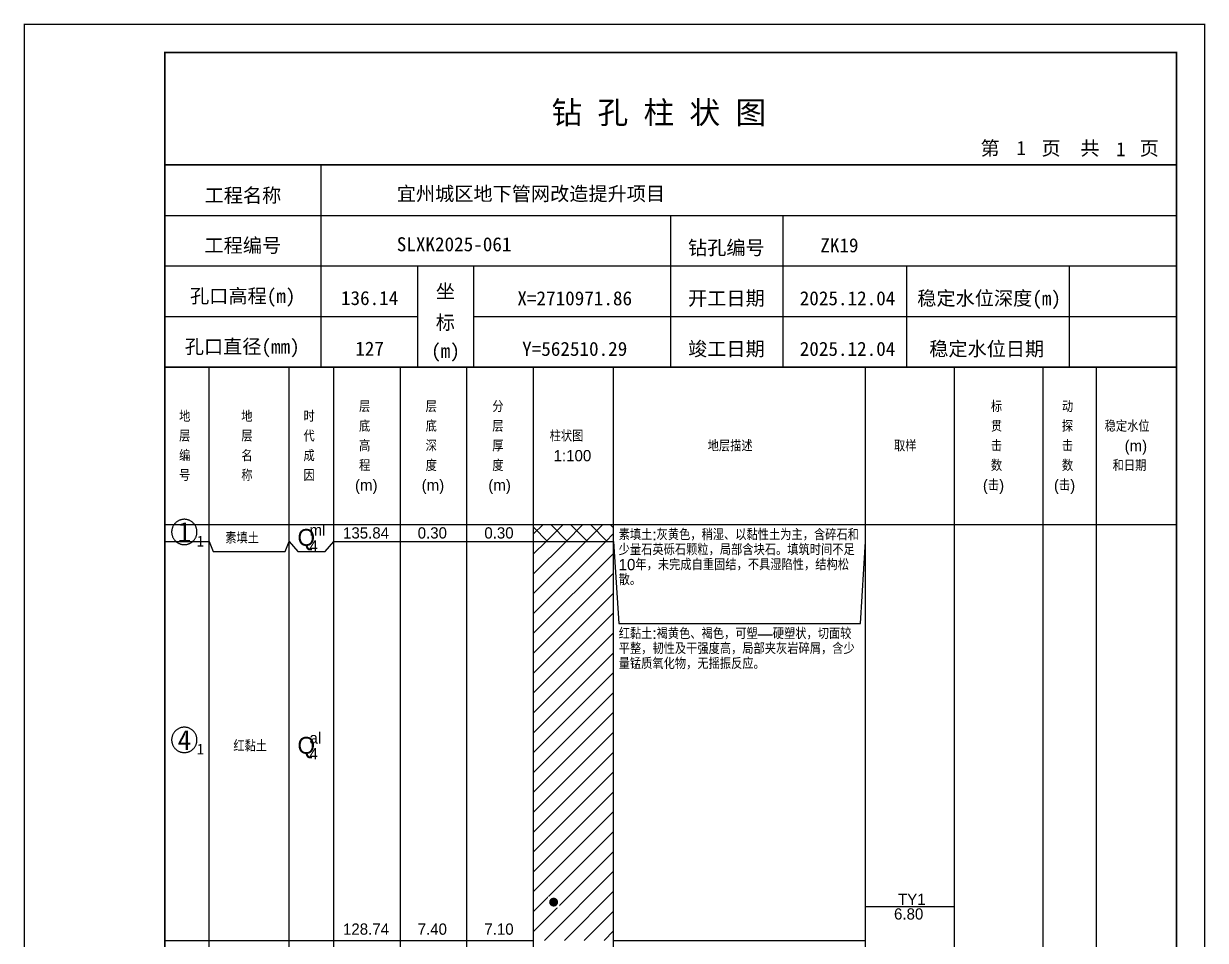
# Model space of a CAD drawing. Header units: millimetres. Extents: x 12489 to 89920, y 4630 to 4927.
# Drawn here: x 42409.3 to 42619.6, y 4763.7 to 4926.8 of the extents above; entities that cross this region are included whole.
import ezdxf
from ezdxf.enums import TextEntityAlignment as Align

# ---------------------------------------------------------------- set-up
doc = ezdxf.new("R2010")
doc.units = ezdxf.units.MM
doc.layers.add('GICAD_QUYANG', color=7, linetype='Continuous')
doc.layers.add('ZZT_TC', color=7, linetype='Continuous')
doc.styles.add('成果图图块', font='', dxfattribs={"height": 2.5})
doc.styles.add('成果图模板', font='')
doc.styles.add('成果图模板标题', font='simhei.ttf')
doc.styles.add('成果图表体', font='Comfont.shx', dxfattribs={"height": 2, "bigfont": 'Hztxt12a.shx'})
doc.styles.get('成果图图块').set_extended_font_data('FangSong_GB2312')
doc.styles.get('成果图模板').set_extended_font_data('FangSong_GB2312')

# ---------------------------------------------------------------- blocks, each defined once
blk = doc.blocks.new('DCBH-1-1-1241', base_point=(0.3, -0.11))
at = {"layer": 'ZZT_TC', "color": 7}
blk.add_polyline3d([(-0.19, 2.31, 0), (-0.3, 2.31, 0), (-0.41, 2.3, 0), (-0.52, 2.29, 0), (-0.63, 2.27, 0), (-0.73, 2.24, 0), (-0.84, 2.21, 0), (-0.95, 2.18, 0), (-1.05, 2.14, 0), (-1.15, 2.09, 0), (-1.25, 2.04, 0), (-1.35, 1.99, 0), (-1.44, 1.93, 0), (-1.53, 1.87, 0), (-1.62, 1.8, 0), (-1.7, 1.73, 0), (-1.78, 1.65, 0), (-1.86, 1.57, 0), (-1.93, 1.49, 0), (-2, 1.4, 0), (-2.06, 1.31, 0), (-2.12, 1.22, 0), (-2.17, 1.12, 0), (-2.22, 1.02, 0), (-2.27, 0.92, 0), (-2.31, 0.82, 0), (-2.34, 0.71, 0), (-2.37, 0.61, 0), (-2.4, 0.5, 0), (-2.41, 0.39, 0), (-2.43, 0.28, 0), (-2.44, 0.17, 0), (-2.44, 0.06, 0), (-2.44, -0.05, 0), (-2.43, -0.16, 0), (-2.41, -0.27, 0), (-2.4, -0.38, 0), (-2.37, -0.49, 0), (-2.34, -0.6, 0), (-2.31, -0.7, 0), (-2.27, -0.8, 0), (-2.22, -0.9, 0), (-2.17, -1, 0), (-2.12, -1.1, 0), (-2.06, -1.19, 0), (-2, -1.28, 0), (-1.93, -1.37, 0), (-1.86, -1.45, 0), (-1.78, -1.53, 0), (-1.7, -1.61, 0), (-1.62, -1.68, 0), (-1.53, -1.75, 0), (-1.44, -1.81, 0), (-1.35, -1.87, 0), (-1.25, -1.93, 0), (-1.15, -1.98, 0), (-1.05, -2.02, 0), (-0.95, -2.06, 0), (-0.84, -2.1, 0), (-0.73, -2.13, 0), (-0.63, -2.15, 0), (-0.52, -2.17, 0), (-0.41, -2.18, 0), (-0.3, -2.19, 0), (-0.19, -2.19, 0), (-0.08, -2.19, 0), (0.03, -2.18, 0), (0.14, -2.17, 0), (0.25, -2.15, 0), (0.36, -2.13, 0), (0.47, -2.1, 0), (0.57, -2.06, 0), (0.67, -2.02, 0), (0.77, -1.98, 0), (0.87, -1.93, 0), (0.97, -1.87, 0), (1.06, -1.81, 0), (1.15, -1.75, 0), (1.24, -1.68, 0), (1.32, -1.61, 0), (1.4, -1.53, 0), (1.48, -1.45, 0), (1.55, -1.37, 0), (1.62, -1.28, 0), (1.68, -1.19, 0), (1.74, -1.1, 0), (1.8, -1, 0), (1.85, -0.9, 0), (1.89, -0.8, 0), (1.93, -0.7, 0), (1.97, -0.6, 0), (2, -0.49, 0), (2.02, -0.38, 0), (2.04, -0.27, 0), (2.05, -0.16, 0), (2.06, -0.05, 0), (2.06, 0.06, 0), (2.06, 0.17, 0), (2.05, 0.28, 0), (2.04, 0.39, 0), (2.02, 0.5, 0), (2, 0.61, 0), (1.97, 0.71, 0), (1.93, 0.82, 0), (1.89, 0.92, 0), (1.85, 1.02, 0), (1.8, 1.12, 0), (1.74, 1.22, 0), (1.68, 1.31, 0), (1.62, 1.4, 0), (1.55, 1.49, 0), (1.48, 1.57, 0), (1.4, 1.65, 0), (1.32, 1.73, 0), (1.24, 1.8, 0), (1.15, 1.87, 0), (1.06, 1.93, 0), (0.97, 1.99, 0), (0.87, 2.04, 0), (0.77, 2.09, 0), (0.67, 2.14, 0), (0.57, 2.18, 0), (0.47, 2.21, 0), (0.36, 2.24, 0), (0.25, 2.27, 0), (0.14, 2.29, 0), (0.03, 2.3, 0), (-0.08, 2.31, 0), (-0.19, 2.31, 0)], dxfattribs=at)
at = {"style": '成果图图块'}
blk.add_text('1', height=3.57, dxfattribs=at).set_placement((-0.16, -1.74), align=Align.CENTER)
blk.add_text('1', height=1.91, dxfattribs=at).set_placement((2.03, -2.53))
blk = doc.blocks.new('DCBH-1-1-1242', base_point=(0.3, -0.11))
at = {"layer": 'ZZT_TC', "color": 7}
blk.add_polyline3d([(-0.19, 2.31, 0), (-0.3, 2.31, 0), (-0.41, 2.3, 0), (-0.52, 2.29, 0), (-0.63, 2.27, 0), (-0.73, 2.24, 0), (-0.84, 2.21, 0), (-0.95, 2.18, 0), (-1.05, 2.14, 0), (-1.15, 2.09, 0), (-1.25, 2.04, 0), (-1.35, 1.99, 0), (-1.44, 1.93, 0), (-1.53, 1.87, 0), (-1.62, 1.8, 0), (-1.7, 1.73, 0), (-1.78, 1.65, 0), (-1.86, 1.57, 0), (-1.93, 1.49, 0), (-2, 1.4, 0), (-2.06, 1.31, 0), (-2.12, 1.22, 0), (-2.17, 1.12, 0), (-2.22, 1.02, 0), (-2.27, 0.92, 0), (-2.31, 0.82, 0), (-2.34, 0.71, 0), (-2.37, 0.61, 0), (-2.4, 0.5, 0), (-2.41, 0.39, 0), (-2.43, 0.28, 0), (-2.44, 0.17, 0), (-2.44, 0.06, 0), (-2.44, -0.05, 0), (-2.43, -0.16, 0), (-2.41, -0.27, 0), (-2.4, -0.38, 0), (-2.37, -0.49, 0), (-2.34, -0.6, 0), (-2.31, -0.7, 0), (-2.27, -0.8, 0), (-2.22, -0.9, 0), (-2.17, -1, 0), (-2.12, -1.1, 0), (-2.06, -1.19, 0), (-2, -1.28, 0), (-1.93, -1.37, 0), (-1.86, -1.45, 0), (-1.78, -1.53, 0), (-1.7, -1.61, 0), (-1.62, -1.68, 0), (-1.53, -1.75, 0), (-1.44, -1.81, 0), (-1.35, -1.87, 0), (-1.25, -1.93, 0), (-1.15, -1.98, 0), (-1.05, -2.02, 0), (-0.95, -2.06, 0), (-0.84, -2.1, 0), (-0.73, -2.13, 0), (-0.63, -2.15, 0), (-0.52, -2.17, 0), (-0.41, -2.18, 0), (-0.3, -2.19, 0), (-0.19, -2.19, 0), (-0.08, -2.19, 0), (0.03, -2.18, 0), (0.14, -2.17, 0), (0.25, -2.15, 0), (0.36, -2.13, 0), (0.47, -2.1, 0), (0.57, -2.06, 0), (0.67, -2.02, 0), (0.77, -1.98, 0), (0.87, -1.93, 0), (0.97, -1.87, 0), (1.06, -1.81, 0), (1.15, -1.75, 0), (1.24, -1.68, 0), (1.32, -1.61, 0), (1.4, -1.53, 0), (1.48, -1.45, 0), (1.55, -1.37, 0), (1.62, -1.28, 0), (1.68, -1.19, 0), (1.74, -1.1, 0), (1.8, -1, 0), (1.85, -0.9, 0), (1.89, -0.8, 0), (1.93, -0.7, 0), (1.97, -0.6, 0), (2, -0.49, 0), (2.02, -0.38, 0), (2.04, -0.27, 0), (2.05, -0.16, 0), (2.06, -0.05, 0), (2.06, 0.06, 0), (2.06, 0.17, 0), (2.05, 0.28, 0), (2.04, 0.39, 0), (2.02, 0.5, 0), (2, 0.61, 0), (1.97, 0.71, 0), (1.93, 0.82, 0), (1.89, 0.92, 0), (1.85, 1.02, 0), (1.8, 1.12, 0), (1.74, 1.22, 0), (1.68, 1.31, 0), (1.62, 1.4, 0), (1.55, 1.49, 0), (1.48, 1.57, 0), (1.4, 1.65, 0), (1.32, 1.73, 0), (1.24, 1.8, 0), (1.15, 1.87, 0), (1.06, 1.93, 0), (0.97, 1.99, 0), (0.87, 2.04, 0), (0.77, 2.09, 0), (0.67, 2.14, 0), (0.57, 2.18, 0), (0.47, 2.21, 0), (0.36, 2.24, 0), (0.25, 2.27, 0), (0.14, 2.29, 0), (0.03, 2.3, 0), (-0.08, 2.31, 0), (-0.19, 2.31, 0)], dxfattribs=at)
at = {"style": '成果图图块'}
blk.add_text('4', height=3.57, dxfattribs=at).set_placement((-0.16, -1.74), align=Align.CENTER)
blk.add_text('1', height=1.91, dxfattribs=at).set_placement((2.03, -2.53))
blk = doc.blocks.new('gkqy1.dwg', base_point=(0.8, 0))
blk.add_wipeout([(-0.2, -0.2), (1.8, -0.2), (1.8, 1.8), (-0.2, 1.8)])
at = {"layer": 'GICAD_QUYANG'}
h = blk.add_hatch(color=7, dxfattribs=at)
edge = h.paths.add_edge_path()
edge.add_arc((0.8, 0.8), 0.8, 0, 360)
blk = doc.blocks.new('钻孔柱状图路桥昇龙制图梁世成校核莫家里.dwg137', base_point=(25, 236))
for p, q in [((52.82, 236), (52.82, 272)), ((25, 263), (205, 263)), ((115, 236), (115, 263)), ((135, 236), (135, 263)), ((25, 254), (205, 254)), ((70, 236), (70, 254)), ((80, 236), (80, 254)), ((157, 236), (157, 254)), ((185.95, 236), (185.95, 254)), ((25, 245), (70, 245)), ((80, 245), (205, 245))]:
    blk.add_line(p, q)
for points, const_width in [([(0, 0), (210, 0), (210, 297), (0, 297)], 0.25), ([(25, 5), (205, 5), (205, 292), (25, 292)], 0.3)]:
    blk.add_lwpolyline(points, close=True, dxfattribs=dict(const_width=const_width))
at = {"const_width": 0.3}
for points in [[(25, 272), (205, 272)], [(25, 236), (205, 236)]]:
    blk.add_lwpolyline(points, dxfattribs=at)
for s, height, style, p in [('钻 孔 柱 状 图', 4, '成果图模板标题', (93.8, 279.31)), ('第', 2.5, '成果图模板', (170.12, 273.7)), ('页', 2.5, '成果图模板', (180.96, 273.7)), ('共', 2.5, '成果图模板', (187.88, 273.7)), ('页', 2.5, '成果图模板', (198.44, 273.7)), ('工程名称', 2.5, '成果图模板', (32.07, 265.32)), ('宜州城区地下管网改造提升项目', 2.5, '成果图模板', (66.26, 265.61)), ('工程编号', 2.5, '成果图模板', (32.05, 256.41)), ('SLXK2025-061', 2.5, '成果图模板', (66.26, 256.61)), ('钻孔编号', 2.5, '成果图模板', (118.08, 256)), ('ZK19', 2.5, '成果图模板', (141.61, 256.43)), ('孔口高程(m)', 2.5, '成果图模板', (29.48, 247.41)), ('坐', 2.5, '成果图模板', (73.21, 248.24)), ('开工日期', 2.5, '成果图模板', (118.08, 247)), ('稳定水位深度(m)', 2.5, '成果图模板', (158.86, 247)), ('标', 2.5, '成果图模板', (73.21, 242.7)), ('孔口直径(mm)', 2.5, '成果图模板', (28.54, 238.41)), ('(m) ', 2.5, '成果图模板', (72.38, 237.65)), ('竣工日期', 2.5, '成果图模板', (118.08, 238)), ('稳定水位日期', 2.5, '成果图模板', (160.99, 238))]:
    blk.add_text(s, height=height, dxfattribs=dict(style=style)).set_placement(p)
at = {"style": '成果图模板'}
for s, p in [('1', (177.35, 273.74)), ('1', (195.08, 273.53)), ('136.14', (61.43, 247.04)), ('X=2710971.86', (97.92, 247)), ('2025.12.04', (146.46, 247)), ('127', (61.43, 238.04)), ('Y=562510.29', (97.92, 238)), ('2025.12.04', (146.46, 238))]:
    blk.add_text(s, height=2.5, dxfattribs=at).set_placement(p, align=Align.CENTER)

msp = doc.modelspace()

# ---------------------------------------------------------------- hatches: boundary and pattern name
at = {"linetype": 'Continuous'}
h = msp.add_hatch(dxfattribs=at)
h.set_pattern_fill('GKSTT', scale=0.5, style=0, pattern_type=2)
h.set_pattern_definition([(45, (0, 0), (-1.76776695, 1.76776695), []), (135, (0, 0), (-1.76776695, -1.76776695), [])])
h.paths.add_polyline_path([(42500.06, 4834.71), (42514.29, 4834.71), (42514.29, 4837.71), (42500.06, 4837.71)])
h = msp.add_hatch(dxfattribs=at)
h.set_pattern_fill('GKNXT', scale=0.5, style=0, pattern_type=2)
h.set_pattern_definition([(45, (0, 0), (-1.76776695, 1.76776695), [])])
h.paths.add_polyline_path([(42500.06, 4763.71), (42514.29, 4763.71), (42514.29, 4834.71), (42500.06, 4834.71)])

# ---------------------------------------------------------------- linework, layer by layer
at = {"color": 0}
for p, q in [((42434.45, 4837.71), (42442.35, 4837.71)), ((42434.45, 4834.71), (42434.45, 4837.71)), ((42442.35, 4834.71), (42442.35, 4837.71)), ((42434.45, 4834.71), (42442.35, 4834.71)), ((42434.45, 4834.71), (42442.35, 4834.71)), ((42434.45, 4763.71), (42434.45, 4834.71)), ((42442.35, 4763.71), (42442.35, 4834.71)), ((42434.45, 4763.71), (42442.35, 4763.71))]:
    msp.add_line(p, q, dxfattribs=at)
for points in [[(42434.45, 4865.71), (42442.35, 4865.71)], [(42434.45, 4837.71), (42434.45, 4865.71)], [(42442.35, 4837.71), (42442.35, 4865.71)], [(42442.35, 4865.71), (42456.58, 4865.71)], [(42442.35, 4837.71), (42442.35, 4865.71)], [(42456.58, 4837.71), (42456.58, 4865.71)], [(42456.58, 4865.71), (42464.49, 4865.71)], [(42456.58, 4837.71), (42456.58, 4865.71)], [(42464.49, 4837.71), (42464.49, 4865.71)], [(42464.49, 4865.71), (42476.35, 4865.71)], [(42464.49, 4837.71), (42464.49, 4865.71)], [(42476.35, 4837.71), (42476.35, 4865.71)], [(42476.35, 4865.71), (42488.2, 4865.71)], [(42476.35, 4837.71), (42476.35, 4865.71)], [(42488.2, 4837.71), (42488.2, 4865.71)], [(42488.2, 4865.71), (42500.06, 4865.71)], [(42488.2, 4837.71), (42488.2, 4865.71)], [(42500.06, 4837.71), (42500.06, 4865.71)], [(42500.06, 4865.71), (42514.29, 4865.71)], [(42500.06, 4837.71), (42500.06, 4865.71)], [(42514.29, 4837.71), (42514.29, 4865.71)], [(42514.29, 4865.71), (42559.11, 4865.71)], [(42514.29, 4837.71), (42514.29, 4865.71)], [(42559.11, 4837.71), (42559.11, 4865.71)], [(42559.11, 4865.71), (42574.92, 4865.71)], [(42559.11, 4837.71), (42559.11, 4865.71)], [(42574.92, 4837.71), (42574.92, 4865.71)], [(42574.92, 4865.71), (42590.73, 4865.71)], [(42574.92, 4837.71), (42574.92, 4865.71)], [(42590.73, 4837.71), (42590.73, 4865.71)], [(42590.73, 4865.71), (42600.22, 4865.71)], [(42590.73, 4837.71), (42590.73, 4865.71)], [(42600.22, 4837.71), (42600.22, 4865.71)], [(42600.22, 4865.71), (42614.45, 4865.71)], [(42600.22, 4837.71), (42600.22, 4865.71)], [(42614.45, 4837.71), (42614.45, 4865.71)], [(42434.45, 4837.71), (42442.35, 4837.71)], [(42434.45, 4643.71), (42434.45, 4837.71)], [(42434.45, 4837.71), (42442.35, 4837.71)], [(42442.35, 4643.71), (42442.35, 4837.71)], [(42442.35, 4837.71), (42456.58, 4837.71)], [(42442.35, 4643.71), (42442.35, 4837.71)], [(42442.35, 4837.71), (42456.58, 4837.71)], [(42442.35, 4834.71), (42442.35, 4837.71)], [(42456.58, 4643.71), (42456.58, 4837.71)], [(42456.58, 4834.71), (42456.58, 4837.71)], [(42456.58, 4837.71), (42464.49, 4837.71)], [(42456.58, 4643.71), (42456.58, 4837.71)], [(42456.58, 4837.71), (42464.49, 4837.71)], [(42456.58, 4832.91), (42456.58, 4837.71)], [(42464.49, 4643.71), (42464.49, 4837.71)], [(42464.49, 4832.91), (42464.49, 4837.71)], [(42464.49, 4837.71), (42476.35, 4837.71)], [(42464.49, 4643.71), (42464.49, 4837.71)], [(42464.49, 4837.71), (42476.35, 4837.71)], [(42464.49, 4837.71), (42476.35, 4837.71)], [(42464.49, 4834.71), (42464.49, 4837.71)], [(42476.35, 4643.71), (42476.35, 4837.71)], [(42476.35, 4834.71), (42476.35, 4837.71)], [(42476.35, 4837.71), (42488.2, 4837.71)], [(42476.35, 4643.71), (42476.35, 4837.71)], [(42476.35, 4837.71), (42488.2, 4837.71)], [(42476.35, 4837.71), (42488.2, 4837.71)], [(42476.35, 4834.71), (42476.35, 4837.71)], [(42488.2, 4643.71), (42488.2, 4837.71)], [(42488.2, 4834.71), (42488.2, 4837.71)], [(42488.2, 4837.71), (42500.06, 4837.71)], [(42488.2, 4643.71), (42488.2, 4837.71)], [(42488.2, 4837.71), (42500.06, 4837.71)], [(42488.2, 4837.71), (42500.06, 4837.71)], [(42488.2, 4834.71), (42488.2, 4837.71)], [(42500.06, 4643.71), (42500.06, 4837.71)], [(42500.06, 4834.71), (42500.06, 4837.71)], [(42500.06, 4837.71), (42514.29, 4837.71)], [(42500.06, 4643.71), (42500.06, 4837.71)], [(42500.06, 4837.71), (42514.29, 4837.71)], [(42514.29, 4643.71), (42514.29, 4837.71)], [(42514.29, 4837.71), (42559.11, 4837.71)], [(42514.29, 4643.71), (42514.29, 4837.71)], [(42514.29, 4837.71), (42559.11, 4837.71)], [(42514.29, 4834.71), (42514.29, 4837.71)], [(42559.11, 4643.71), (42559.11, 4837.71)], [(42559.11, 4834.71), (42559.11, 4837.71)], [(42559.11, 4837.71), (42574.92, 4837.71)], [(42559.11, 4643.71), (42559.11, 4837.71)], [(42559.11, 4837.71), (42574.92, 4837.71)], [(42574.92, 4643.71), (42574.92, 4837.71)], [(42574.92, 4837.71), (42590.73, 4837.71)], [(42574.92, 4643.71), (42574.92, 4837.71)], [(42574.92, 4837.71), (42590.73, 4837.71)], [(42590.73, 4643.71), (42590.73, 4837.71)], [(42590.73, 4837.71), (42600.22, 4837.71)], [(42590.73, 4643.71), (42590.73, 4837.71)], [(42590.73, 4837.71), (42600.22, 4837.71)], [(42600.22, 4643.71), (42600.22, 4837.71)], [(42600.22, 4837.71), (42614.45, 4837.71)], [(42600.22, 4643.71), (42600.22, 4837.71)], [(42600.22, 4837.71), (42614.45, 4837.71)], [(42614.45, 4643.71), (42614.45, 4837.71)], [(42442.35, 4834.71), (42443.06, 4832.91)], [(42442.35, 4763.71), (42442.35, 4834.71)], [(42455.87, 4832.91), (42456.58, 4834.71)], [(42456.58, 4763.71), (42456.58, 4834.71)], [(42456.58, 4834.71), (42458.08, 4832.91)], [(42462.99, 4832.91), (42464.49, 4834.71)], [(42464.49, 4834.71), (42476.35, 4834.71)], [(42464.49, 4834.71), (42476.35, 4834.71)], [(42464.49, 4763.71), (42464.49, 4834.71)], [(42476.35, 4763.71), (42476.35, 4834.71)], [(42476.35, 4834.71), (42488.2, 4834.71)], [(42476.35, 4834.71), (42488.2, 4834.71)], [(42476.35, 4763.71), (42476.35, 4834.71)], [(42488.2, 4763.71), (42488.2, 4834.71)], [(42488.2, 4834.71), (42500.06, 4834.71)], [(42488.2, 4834.71), (42500.06, 4834.71)], [(42488.2, 4763.71), (42488.2, 4834.71)], [(42500.06, 4763.71), (42500.06, 4834.71)], [(42514.29, 4834.71), (42515.19, 4820.11)], [(42514.29, 4763.71), (42514.29, 4834.71)], [(42558.22, 4820.11), (42559.11, 4834.71)], [(42559.11, 4763.71), (42559.11, 4834.71)], [(42443.06, 4832.91), (42455.87, 4832.91)], [(42456.58, 4763.71), (42456.58, 4832.91)], [(42458.08, 4832.91), (42462.99, 4832.91)], [(42464.49, 4763.71), (42464.49, 4832.91)], [(42515.19, 4820.11), (42558.22, 4820.11)], [(42559.11, 4769.71), (42574.92, 4769.71)], [(42442.35, 4763.71), (42456.58, 4763.71)], [(42456.58, 4763.71), (42464.49, 4763.71)], [(42464.49, 4763.71), (42476.35, 4763.71)], [(42476.35, 4763.71), (42488.2, 4763.71)], [(42488.2, 4763.71), (42500.06, 4763.71)], [(42514.29, 4763.71), (42559.11, 4763.71)]]:
    msp.add_lwpolyline(points, dxfattribs=at)
at = {"color": 7, "flags": 128}
msp.add_lwpolyline([(42500.06, 4834.71), (42514.29, 4834.71)], dxfattribs=at)

# ---------------------------------------------------------------- block references
for name, p in [('DCBH-1-1-1241', (42438.4, 4836.21)), ('DCBH-1-1-1242', (42438.4, 4799.21))]:
    msp.add_blockref(name, p)

# ---------------------------------------------------------------- texts
at = {"color": 0, "style": '成果图表体'}
for s, height, p in [('层', 2, (42469, 4857.71)), ('层', 2, (42480.85, 4857.71)), ('分', 2, (42492.71, 4857.71)), ('标', 2, (42581.41, 4857.71)), ('动', 2, (42594.05, 4857.71)), ('地', 2, (42436.98, 4855.96)), ('地', 2, (42448.05, 4855.96)), ('时', 2, (42459.11, 4855.96)), ('底', 2, (42469, 4854.21)), ('底', 2, (42480.85, 4854.21)), ('层', 2, (42492.71, 4854.21)), ('贯', 2, (42581.41, 4854.21)), ('探', 2, (42594.05, 4854.21)), ('稳定水位', 2, (42601.65, 4854.21)), ('层', 2, (42436.98, 4852.46)), ('层', 2, (42448.05, 4852.46)), ('代', 2, (42459.11, 4852.46)), ('高', 2, (42469, 4850.71)), ('深', 2, (42480.85, 4850.71)), ('厚', 2, (42492.71, 4850.71)), ('柱状图', 2, (42502.91, 4852.46)), ('地层描述', 2, (42531.02, 4850.71)), ('取样', 2, (42564.18, 4850.71)), ('击', 2, (42581.41, 4850.71)), ('击', 2, (42594.05, 4850.71)), ('(m)', 2, (42605.2, 4850.71)), ('编', 2, (42436.98, 4848.96)), ('名', 2, (42448.05, 4848.96)), ('成', 2, (42459.11, 4848.96)), ('1:100', 2, (42503.62, 4848.96)), ('程', 2, (42469, 4847.21)), ('度', 2, (42480.85, 4847.21)), ('度', 2, (42492.71, 4847.21)), ('数', 2, (42581.41, 4847.21)), ('数', 2, (42594.05, 4847.21)), ('和日期', 2, (42603.07, 4847.21)), ('号', 2, (42436.98, 4845.46)), ('称', 2, (42448.05, 4845.46)), ('因', 2, (42459.11, 4845.46)), ('(m)', 2, (42468.28, 4843.71)), ('(m)', 2, (42480.14, 4843.71)), ('(m)', 2, (42492, 4843.71)), ('(击)', 2, (42579.99, 4843.71)), ('(击)', 2, (42592.63, 4843.71)), ('素填土', 2, (42445.2, 4834.31)), ('Q', 3, (42458.05, 4833.91)), ('ml', 2, (42460.18, 4835.71)), ('135.84', 2, (42466.15, 4835.21)), ('0.30', 2, (42479.43, 4835.21)), ('0.30', 2, (42491.29, 4835.21)), ('4', 2, (42460.18, 4832.91)), ('al', 2, (42460.18, 4798.71)), ('红黏土', 2, (42446.63, 4797.31)), ('Q', 3, (42458.05, 4796.91)), ('4', 2, (42460.18, 4795.91)), ('TY1', 2, (42564.89, 4770.01)), ('6.80', 2, (42564.18, 4767.41)), ('128.74', 2, (42466.15, 4764.71)), ('7.40', 2, (42479.43, 4764.71)), ('7.10', 2, (42491.29, 4764.71))]:
    msp.add_text(s, height=height, dxfattribs=at).set_placement(p)
at = {"color": 0, "char_height": 2, "width": 43.0292, "attachment_point": 1, "line_spacing_factor": 0.8, "style": '成果图表体'}
for s, insert in [('素填土:灰黄色，稍湿、以黏性土为主，含碎石和少量石英砾石颗粒，局部含块石。填筑时间不足10年，未完成自重固结，不具湿陷性，结构松散。', (42515.19, 4836.91)), ('红黏土:褐黄色、褐色，可塑—硬塑状，切面较平整，韧性及干强度高，局部夹灰岩碎屑，含少量锰质氧化物，无摇振反应。', (42515.19, 4819.31))]:
    msp.add_mtext(s, dxfattribs=dict(at, insert=insert))

# ---------------------------------------------------------------- next in the draw order: block references
msp.add_blockref('gkqy1.dwg', (42503.62, 4769.71))

# ---------------------------------------------------------------- next in the draw order: block references
msp.add_blockref('钻孔柱状图路桥昇龙制图梁世成校核莫家里.dwg137', (42434.45, 4865.71))

doc.saveas('drawing.dxf')
